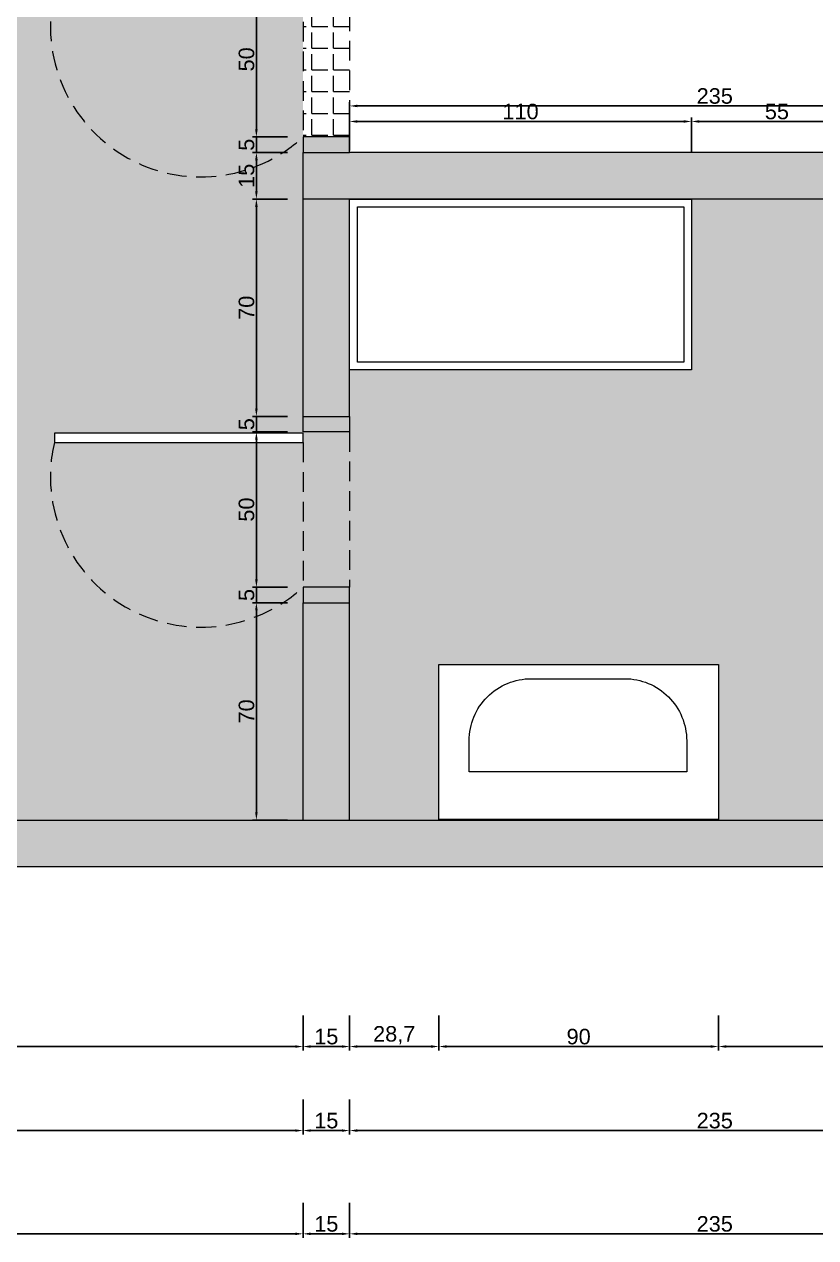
# Model space of a CAD drawing. Header units: centimetres. Extents: x -1214 to 5930, y 2765 to 5950.
# Drawn here: x 3822.1 to 4076.8, y 3077.9 to 3468.8 of the extents above; entities that cross this region are included whole.
import ezdxf

# ---------------------------------------------------------------- set-up
doc = ezdxf.new("R2010")
doc.units = ezdxf.units.CM
doc.linetypes.add('HIDDEN', pattern=[9.525, 6.35, -3.175])
for name, color, linetype, lineweight in [('duvar', 251, 'Continuous', 20), ('kapı', 1, 'Continuous', 15), ('pencere', 3, 'Continuous', 20), ('tefriş', 4, 'Continuous', 9), ('ölçü', 64, 'Continuous', 20)]:
    doc.layers.add(name, color=color, linetype=linetype, lineweight=lineweight)
doc.layers.add('zemin', color=8, linetype='Continuous')
doc.styles.get("Standard").update_dxf_attribs({"font": 'arial.ttf'})
doc.dimstyles.new('yeni ölçü', dxfattribs={"dimtxt": 5, "dimasz": 2.5, "dimexe": 1.25, "dimexo": 0.625, "dimtad": 1, "dimtxsty": 'Standard', "dimcen": 2.45, "dimclrt": 256, "dimadec": 0, "dimazin": 0, "dimtfac": 1, "dimtmove": 0, "dimatfit": 3, "dimfxl": 10, "dimfxlon": 1, "dimarcsym": 0})
pattern_1 = [(0, (939.049, 967.372), (0, 6.985), [5.08, -1.905]), (90, (939.049, 967.372), (-6.985, 4e-16), [5.08, -1.905])]

# ---------------------------------------------------------------- blocks, each defined once
blk = doc.blocks.new('KP_001_Y')
at = {"layer": 'kapı'}
for points in [[(-15, 0), (0, 0), (0, -5), (-15, -5)], [(-15, 0), (0, 0), (0, -5), (-15, -5)], [(-15, -60), (0, -60), (0, -55), (-15, -55)], [(-15, -60), (0, -60), (0, -55), (-15, -55)]]:
    blk.add_lwpolyline(points, close=True, dxfattribs=at)
blk.add_lwpolyline([(-15, -5.4), (-95, -5.4), (-95, -8.4), (-15, -8.4), (-15, -5.4)], dxfattribs=at)
blk.add_lwpolyline([(-15, -5.4), (-95, -5.4), (-95, -8.4), (-15, -8.4), (-15, -5.4)], dxfattribs=at)
at = {"layer": 'kapı', "linetype": 'HIDDEN'}
for points in [[(0, -5), (0, -55)], [(0, -5), (0, -55)], [(-15, -8.4), (-15, -55)], [(-15, -8.4), (-15, -55)]]:
    blk.add_lwpolyline(points, dxfattribs=at)
blk.add_arc((-47.86, -19.44), 48.42, 166.8187, 312.7419, dxfattribs=at)
blk.add_arc((-47.86, -19.44), 48.42, 166.8187, 312.7419, dxfattribs=at)
blk = doc.blocks.new('LVB_001_Y')
at = {"layer": 'tefriş'}
blk.add_lwpolyline([(-90, 50), (0, 50), (0, 0), (-90, 0)], close=True, dxfattribs=at)
blk.add_lwpolyline([(-60.24, 45.38), (-30.24, 45.38, -0.414214), (-10.24, 25.38), (-10.24, 15.38), (-80.24, 15.38), (-80.24, 25.38, -0.414214)], format="xyb", close=True, dxfattribs=at)
blk = doc.blocks.new('*D39')
at = {"layer": 'Defpoints', "color": 0, "transparency": 16777216}
for p in [(3926.79, 3212.45), (4161.79, 3212.45), (3926.79, 3079.19)]:
    blk.add_point(p, dxfattribs=at)
at = {"layer": 'ölçü', "color": 0, "lineweight": -2, "transparency": 16777216}
for p, q in [((3926.79, 3089.19), (3926.79, 3077.94)), ((4161.79, 3089.19), (4161.79, 3077.94)), ((4159.29, 3079.19), (3929.29, 3079.19))]:
    blk.add_line(p, q, dxfattribs=at)
at = {"layer": 'ölçü', "color": 0, "transparency": 16777216}
for points in [[(3929.29, 3079.6), (3929.29, 3078.77), (3926.79, 3079.19)], [(4159.29, 3079.6), (4159.29, 3078.77), (4161.79, 3079.19)]]:
    blk.add_solid(points, dxfattribs=at)
at = {"layer": 'ölçü', "transparency": 16777216, "insert": (4044.29, 3082.37), "char_height": 5, "attachment_point": 5}
blk.add_mtext('235', dxfattribs=at)
blk = doc.blocks.new('*D40')
at = {"layer": 'Defpoints', "color": 0, "transparency": 16777216}
for p in [(3911.79, 3212.45), (3926.79, 3212.45), (3911.79, 3079.19)]:
    blk.add_point(p, dxfattribs=at)
at = {"layer": 'ölçü', "color": 0, "lineweight": -2, "transparency": 16777216}
for p, q in [((3911.79, 3089.19), (3911.79, 3077.94)), ((3926.79, 3089.19), (3926.79, 3077.94)), ((3924.29, 3079.19), (3914.29, 3079.19))]:
    blk.add_line(p, q, dxfattribs=at)
at = {"layer": 'ölçü', "color": 0, "transparency": 16777216}
for points in [[(3914.29, 3079.6), (3914.29, 3078.77), (3911.79, 3079.19)], [(3924.29, 3079.6), (3924.29, 3078.77), (3926.79, 3079.19)]]:
    blk.add_solid(points, dxfattribs=at)
at = {"layer": 'ölçü', "transparency": 16777216, "insert": (3919.29, 3082.36), "char_height": 5, "attachment_point": 5}
blk.add_mtext('15', dxfattribs=at)
blk = doc.blocks.new('*D41')
at = {"layer": 'Defpoints', "color": 0, "transparency": 16777216}
for p in [(3511.79, 3212.45), (3911.79, 3212.45), (3511.79, 3079.19)]:
    blk.add_point(p, dxfattribs=at)
at = {"layer": 'ölçü', "color": 0, "lineweight": -2, "transparency": 16777216}
for p, q in [((3511.79, 3089.19), (3511.79, 3077.94)), ((3911.79, 3089.19), (3911.79, 3077.94)), ((3909.29, 3079.19), (3514.29, 3079.19))]:
    blk.add_line(p, q, dxfattribs=at)
at = {"layer": 'ölçü', "color": 0, "transparency": 16777216}
for points in [[(3514.29, 3079.6), (3514.29, 3078.77), (3511.79, 3079.19)], [(3909.29, 3079.6), (3909.29, 3078.77), (3911.79, 3079.19)]]:
    blk.add_solid(points, dxfattribs=at)
at = {"layer": 'ölçü', "transparency": 16777216, "insert": (3711.79, 3082.36), "char_height": 5, "attachment_point": 5}
blk.add_mtext('400', dxfattribs=at)
blk = doc.blocks.new('*D52')
at = {"layer": 'Defpoints', "color": 0, "transparency": 16777216}
for p in [(3511.79, 3212.45), (3911.79, 3212.45), (3911.79, 3112.45)]:
    blk.add_point(p, dxfattribs=at)
at = {"layer": 'ölçü', "color": 0, "lineweight": -2, "transparency": 16777216}
for p, q in [((3511.79, 3122.45), (3511.79, 3111.2)), ((3911.79, 3122.45), (3911.79, 3111.2)), ((3514.29, 3112.45), (3909.29, 3112.45))]:
    blk.add_line(p, q, dxfattribs=at)
at = {"layer": 'ölçü', "color": 0, "transparency": 16777216}
for points in [[(3514.29, 3112.86), (3514.29, 3112.03), (3511.79, 3112.45)], [(3909.29, 3112.86), (3909.29, 3112.03), (3911.79, 3112.45)]]:
    blk.add_solid(points, dxfattribs=at)
at = {"layer": 'ölçü', "transparency": 16777216, "insert": (3711.79, 3115.63), "char_height": 5, "attachment_point": 5}
blk.add_mtext('400', dxfattribs=at)
blk = doc.blocks.new('*D53')
at = {"layer": 'Defpoints', "color": 0, "transparency": 16777216}
for p in [(3911.79, 3212.45), (3926.79, 3212.45), (3926.79, 3112.45)]:
    blk.add_point(p, dxfattribs=at)
at = {"layer": 'ölçü', "color": 0, "lineweight": -2, "transparency": 16777216}
for p, q in [((3911.79, 3122.45), (3911.79, 3111.2)), ((3926.79, 3122.45), (3926.79, 3111.2)), ((3914.29, 3112.45), (3924.29, 3112.45))]:
    blk.add_line(p, q, dxfattribs=at)
at = {"layer": 'ölçü', "color": 0, "transparency": 16777216}
for points in [[(3914.29, 3112.86), (3914.29, 3112.03), (3911.79, 3112.45)], [(3924.29, 3112.86), (3924.29, 3112.03), (3926.79, 3112.45)]]:
    blk.add_solid(points, dxfattribs=at)
at = {"layer": 'ölçü', "transparency": 16777216, "insert": (3919.29, 3115.63), "char_height": 5, "attachment_point": 5}
blk.add_mtext('15', dxfattribs=at)
blk = doc.blocks.new('*D54')
at = {"layer": 'Defpoints', "color": 0, "transparency": 16777216}
for p in [(3926.79, 3212.45), (4161.79, 3212.45), (4161.79, 3112.45)]:
    blk.add_point(p, dxfattribs=at)
at = {"layer": 'ölçü', "color": 0, "lineweight": -2, "transparency": 16777216}
for p, q in [((3926.79, 3122.45), (3926.79, 3111.2)), ((4161.79, 3122.45), (4161.79, 3111.2)), ((3929.29, 3112.45), (4159.29, 3112.45))]:
    blk.add_line(p, q, dxfattribs=at)
at = {"layer": 'ölçü', "color": 0, "transparency": 16777216}
for points in [[(3929.29, 3112.86), (3929.29, 3112.03), (3926.79, 3112.45)], [(4159.29, 3112.86), (4159.29, 3112.03), (4161.79, 3112.45)]]:
    blk.add_solid(points, dxfattribs=at)
at = {"layer": 'ölçü', "transparency": 16777216, "insert": (4044.29, 3115.63), "char_height": 5, "attachment_point": 5}
blk.add_mtext('235', dxfattribs=at)
blk = doc.blocks.new('*D71')
at = {"layer": 'Defpoints', "color": 0, "transparency": 16777216}
for p in [(3911.79, 3482.45), (3896.79, 3432.45), (3911.79, 3432.45)]:
    blk.add_point(p, dxfattribs=at)
at = {"layer": 'ölçü', "color": 0, "lineweight": -2, "transparency": 16777216}
for p, q in [((3906.79, 3482.45), (3895.54, 3482.45)), ((3896.79, 3479.95), (3896.79, 3434.95)), ((3906.79, 3432.45), (3895.54, 3432.45))]:
    blk.add_line(p, q, dxfattribs=at)
at = {"layer": 'ölçü', "color": 0, "transparency": 16777216}
for points in [[(3896.38, 3479.95), (3897.21, 3479.95), (3896.79, 3482.45)], [(3896.38, 3434.95), (3897.21, 3434.95), (3896.79, 3432.45)]]:
    blk.add_solid(points, dxfattribs=at)
at = {"layer": 'ölçü', "transparency": 16777216, "insert": (3893.62, 3457.45), "char_height": 5, "attachment_point": 5, "rotation": 90}
blk.add_mtext('50', dxfattribs=at)
blk = doc.blocks.new('*D72')
at = {"layer": 'Defpoints', "color": 0, "transparency": 16777216}
for p in [(3911.79, 3432.45), (3896.79, 3427.45), (3911.79, 3427.45)]:
    blk.add_point(p, dxfattribs=at)
at = {"layer": 'ölçü', "color": 0, "lineweight": -2, "transparency": 16777216}
for p, q in [((3896.79, 3434.95), (3896.79, 3437.45)), ((3906.79, 3432.45), (3895.54, 3432.45)), ((3896.79, 3432.45), (3896.79, 3427.45)), ((3906.79, 3427.45), (3895.54, 3427.45)), ((3896.79, 3424.95), (3896.79, 3422.45))]:
    blk.add_line(p, q, dxfattribs=at)
at = {"layer": 'ölçü', "color": 0, "transparency": 16777216}
for points in [[(3896.38, 3434.95), (3897.21, 3434.95), (3896.79, 3432.45)], [(3896.38, 3424.95), (3897.21, 3424.95), (3896.79, 3427.45)]]:
    blk.add_solid(points, dxfattribs=at)
at = {"layer": 'ölçü', "transparency": 16777216, "insert": (3893.63, 3429.95), "char_height": 5, "attachment_point": 5, "rotation": 90}
blk.add_mtext('5', dxfattribs=at)
blk = doc.blocks.new('*D73')
at = {"layer": 'Defpoints', "color": 0, "transparency": 16777216}
for p in [(3911.79, 3427.45), (3896.79, 3412.45), (3926.79, 3412.45)]:
    blk.add_point(p, dxfattribs=at)
at = {"layer": 'ölçü', "color": 0, "lineweight": -2, "transparency": 16777216}
for p, q in [((3906.79, 3427.45), (3895.54, 3427.45)), ((3896.79, 3424.95), (3896.79, 3414.95)), ((3906.79, 3412.45), (3895.54, 3412.45))]:
    blk.add_line(p, q, dxfattribs=at)
at = {"layer": 'ölçü', "color": 0, "transparency": 16777216}
for points in [[(3896.38, 3424.95), (3897.21, 3424.95), (3896.79, 3427.45)], [(3896.38, 3414.95), (3897.21, 3414.95), (3896.79, 3412.45)]]:
    blk.add_solid(points, dxfattribs=at)
at = {"layer": 'ölçü', "transparency": 16777216, "insert": (3893.62, 3419.95), "char_height": 5, "attachment_point": 5, "rotation": 90}
blk.add_mtext('15', dxfattribs=at)
blk = doc.blocks.new('*D74')
at = {"layer": 'Defpoints', "color": 0, "transparency": 16777216}
for p in [(3926.79, 3412.45), (3896.79, 3342.45), (3911.79, 3342.45)]:
    blk.add_point(p, dxfattribs=at)
at = {"layer": 'ölçü', "color": 0, "lineweight": -2, "transparency": 16777216}
for p, q in [((3906.79, 3412.45), (3895.54, 3412.45)), ((3896.79, 3409.95), (3896.79, 3344.95)), ((3906.79, 3342.45), (3895.54, 3342.45))]:
    blk.add_line(p, q, dxfattribs=at)
at = {"layer": 'ölçü', "color": 0, "transparency": 16777216}
for points in [[(3896.38, 3409.95), (3897.21, 3409.95), (3896.79, 3412.45)], [(3896.38, 3344.95), (3897.21, 3344.95), (3896.79, 3342.45)]]:
    blk.add_solid(points, dxfattribs=at)
at = {"layer": 'ölçü', "transparency": 16777216, "insert": (3893.62, 3377.45), "char_height": 5, "attachment_point": 5, "rotation": 90}
blk.add_mtext('70', dxfattribs=at)
blk = doc.blocks.new('*D75')
at = {"layer": 'Defpoints', "color": 0, "transparency": 16777216}
for p in [(3911.79, 3342.45), (3896.79, 3337.45), (3911.79, 3337.45)]:
    blk.add_point(p, dxfattribs=at)
at = {"layer": 'ölçü', "color": 0, "lineweight": -2, "transparency": 16777216}
for p, q in [((3896.79, 3344.95), (3896.79, 3347.45)), ((3906.79, 3342.45), (3895.54, 3342.45)), ((3896.79, 3342.45), (3896.79, 3337.45)), ((3906.79, 3337.45), (3895.54, 3337.45)), ((3896.79, 3334.95), (3896.79, 3332.45))]:
    blk.add_line(p, q, dxfattribs=at)
at = {"layer": 'ölçü', "color": 0, "transparency": 16777216}
for points in [[(3896.38, 3344.95), (3897.21, 3344.95), (3896.79, 3342.45)], [(3896.38, 3334.95), (3897.21, 3334.95), (3896.79, 3337.45)]]:
    blk.add_solid(points, dxfattribs=at)
at = {"layer": 'ölçü', "transparency": 16777216, "insert": (3893.63, 3339.95), "char_height": 5, "attachment_point": 5, "rotation": 90}
blk.add_mtext('5', dxfattribs=at)
blk = doc.blocks.new('*D76')
at = {"layer": 'Defpoints', "color": 0, "transparency": 16777216}
for p in [(3911.79, 3337.45), (3896.79, 3287.45), (3911.79, 3287.45)]:
    blk.add_point(p, dxfattribs=at)
at = {"layer": 'ölçü', "color": 0, "lineweight": -2, "transparency": 16777216}
for p, q in [((3906.79, 3337.45), (3895.54, 3337.45)), ((3896.79, 3334.95), (3896.79, 3289.95)), ((3906.79, 3287.45), (3895.54, 3287.45))]:
    blk.add_line(p, q, dxfattribs=at)
at = {"layer": 'ölçü', "color": 0, "transparency": 16777216}
for points in [[(3896.38, 3334.95), (3897.21, 3334.95), (3896.79, 3337.45)], [(3896.38, 3289.95), (3897.21, 3289.95), (3896.79, 3287.45)]]:
    blk.add_solid(points, dxfattribs=at)
at = {"layer": 'ölçü', "transparency": 16777216, "insert": (3893.62, 3312.45), "char_height": 5, "attachment_point": 5, "rotation": 90}
blk.add_mtext('50', dxfattribs=at)
blk = doc.blocks.new('*D77')
at = {"layer": 'Defpoints', "color": 0, "transparency": 16777216}
for p in [(3911.79, 3287.45), (3896.79, 3282.45), (3911.79, 3282.45)]:
    blk.add_point(p, dxfattribs=at)
at = {"layer": 'ölçü', "color": 0, "lineweight": -2, "transparency": 16777216}
for p, q in [((3896.79, 3289.95), (3896.79, 3292.45)), ((3906.79, 3287.45), (3895.54, 3287.45)), ((3896.79, 3287.45), (3896.79, 3282.45)), ((3906.79, 3282.45), (3895.54, 3282.45)), ((3896.79, 3279.95), (3896.79, 3277.45))]:
    blk.add_line(p, q, dxfattribs=at)
at = {"layer": 'ölçü', "color": 0, "transparency": 16777216}
for points in [[(3896.38, 3289.95), (3897.21, 3289.95), (3896.79, 3287.45)], [(3896.38, 3279.95), (3897.21, 3279.95), (3896.79, 3282.45)]]:
    blk.add_solid(points, dxfattribs=at)
at = {"layer": 'ölçü', "transparency": 16777216, "insert": (3893.63, 3284.95), "char_height": 5, "attachment_point": 5, "rotation": 90}
blk.add_mtext('5', dxfattribs=at)
blk = doc.blocks.new('*D78')
at = {"layer": 'Defpoints', "color": 0, "transparency": 16777216}
for p in [(3911.79, 3282.45), (3896.79, 3212.45), (3911.79, 3212.45)]:
    blk.add_point(p, dxfattribs=at)
at = {"layer": 'ölçü', "color": 0, "lineweight": -2, "transparency": 16777216}
for p, q in [((3906.79, 3282.45), (3895.54, 3282.45)), ((3896.79, 3279.95), (3896.79, 3214.95)), ((3906.79, 3212.45), (3895.54, 3212.45))]:
    blk.add_line(p, q, dxfattribs=at)
at = {"layer": 'ölçü', "color": 0, "transparency": 16777216}
for points in [[(3896.38, 3279.95), (3897.21, 3279.95), (3896.79, 3282.45)], [(3896.38, 3214.95), (3897.21, 3214.95), (3896.79, 3212.45)]]:
    blk.add_solid(points, dxfattribs=at)
at = {"layer": 'ölçü', "transparency": 16777216, "insert": (3893.62, 3247.45), "char_height": 5, "attachment_point": 5, "rotation": 90}
blk.add_mtext('70', dxfattribs=at)
blk = doc.blocks.new('*D82')
at = {"layer": 'Defpoints', "color": 0, "transparency": 16777216}
for p in [(3926.79, 3442.45), (3926.79, 3427.45), (4161.79, 3412.45)]:
    blk.add_point(p, dxfattribs=at)
at = {"layer": 'ölçü', "color": 0, "lineweight": -2, "transparency": 16777216}
for p, q in [((3926.79, 3432.45), (3926.79, 3443.7)), ((4161.79, 3432.45), (4161.79, 3443.7)), ((4159.29, 3442.45), (3929.29, 3442.45))]:
    blk.add_line(p, q, dxfattribs=at)
at = {"layer": 'ölçü', "color": 0, "transparency": 16777216}
for points in [[(3929.29, 3442.86), (3929.29, 3442.03), (3926.79, 3442.45)], [(4159.29, 3442.86), (4159.29, 3442.03), (4161.79, 3442.45)]]:
    blk.add_solid(points, dxfattribs=at)
at = {"layer": 'ölçü', "transparency": 16777216, "insert": (4044.29, 3445.63), "char_height": 5, "attachment_point": 5}
blk.add_mtext('235', dxfattribs=at)
blk = doc.blocks.new('*D100')
at = {"layer": 'Defpoints', "color": 0, "transparency": 16777216}
for p in [(3681.38, 3243.42), (3911.79, 3212.45), (3911.79, 3139.51)]:
    blk.add_point(p, dxfattribs=at)
at = {"layer": 'ölçü', "color": 0, "lineweight": -2, "transparency": 16777216}
for p, q in [((3681.38, 3149.51), (3681.38, 3138.26)), ((3911.79, 3149.51), (3911.79, 3138.26)), ((3683.88, 3139.51), (3909.29, 3139.51))]:
    blk.add_line(p, q, dxfattribs=at)
at = {"layer": 'ölçü', "color": 0, "transparency": 16777216}
for points in [[(3683.88, 3139.93), (3683.88, 3139.1), (3681.38, 3139.51)], [(3909.29, 3139.93), (3909.29, 3139.1), (3911.79, 3139.51)]]:
    blk.add_solid(points, dxfattribs=at)
at = {"layer": 'ölçü', "transparency": 16777216, "insert": (3796.59, 3143.14), "char_height": 5, "attachment_point": 5}
blk.add_mtext('230,41', dxfattribs=at)
blk = doc.blocks.new('*D101')
at = {"layer": 'Defpoints', "color": 0, "transparency": 16777216}
for p in [(3911.79, 3212.45), (3926.79, 3212.45), (3926.79, 3139.51)]:
    blk.add_point(p, dxfattribs=at)
at = {"layer": 'ölçü', "color": 0, "lineweight": -2, "transparency": 16777216}
for p, q in [((3911.79, 3149.51), (3911.79, 3138.26)), ((3926.79, 3149.51), (3926.79, 3138.26)), ((3914.29, 3139.51), (3924.29, 3139.51))]:
    blk.add_line(p, q, dxfattribs=at)
at = {"layer": 'ölçü', "color": 0, "transparency": 16777216}
for points in [[(3914.29, 3139.93), (3914.29, 3139.1), (3911.79, 3139.51)], [(3924.29, 3139.93), (3924.29, 3139.1), (3926.79, 3139.51)]]:
    blk.add_solid(points, dxfattribs=at)
at = {"layer": 'ölçü', "transparency": 16777216, "insert": (3919.29, 3142.69), "char_height": 5, "attachment_point": 5}
blk.add_mtext('15', dxfattribs=at)
blk = doc.blocks.new('*D102')
at = {"layer": 'Defpoints', "color": 0, "transparency": 16777216}
for p in [(3955.49, 3212.61), (3926.79, 3212.45), (3955.49, 3139.51)]:
    blk.add_point(p, dxfattribs=at)
at = {"layer": 'ölçü', "color": 0, "lineweight": -2, "transparency": 16777216}
for p, q in [((3926.79, 3149.51), (3926.79, 3138.26)), ((3955.49, 3149.51), (3955.49, 3138.26)), ((3929.29, 3139.51), (3952.99, 3139.51))]:
    blk.add_line(p, q, dxfattribs=at)
at = {"layer": 'ölçü', "color": 0, "transparency": 16777216}
for points in [[(3929.29, 3139.93), (3929.29, 3139.1), (3926.79, 3139.51)], [(3952.99, 3139.93), (3952.99, 3139.1), (3955.49, 3139.51)]]:
    blk.add_solid(points, dxfattribs=at)
at = {"layer": 'ölçü', "transparency": 16777216, "insert": (3941.14, 3143.14), "char_height": 5, "attachment_point": 5}
blk.add_mtext('28,7', dxfattribs=at)
blk = doc.blocks.new('*D103')
at = {"layer": 'Defpoints', "color": 0, "transparency": 16777216}
for p in [(3955.49, 3212.61), (4045.49, 3212.61), (4045.49, 3139.51)]:
    blk.add_point(p, dxfattribs=at)
at = {"layer": 'ölçü', "color": 0, "lineweight": -2, "transparency": 16777216}
for p, q in [((3955.49, 3149.51), (3955.49, 3138.26)), ((4045.49, 3149.51), (4045.49, 3138.26)), ((3957.99, 3139.51), (4042.99, 3139.51))]:
    blk.add_line(p, q, dxfattribs=at)
at = {"layer": 'ölçü', "color": 0, "transparency": 16777216}
for points in [[(3957.99, 3139.93), (3957.99, 3139.1), (3955.49, 3139.51)], [(4042.99, 3139.93), (4042.99, 3139.1), (4045.49, 3139.51)]]:
    blk.add_solid(points, dxfattribs=at)
at = {"layer": 'ölçü', "transparency": 16777216, "insert": (4000.49, 3142.69), "char_height": 5, "attachment_point": 5}
blk.add_mtext('90', dxfattribs=at)
blk = doc.blocks.new('*D104')
at = {"layer": 'Defpoints', "color": 0, "transparency": 16777216}
for p in [(4045.49, 3212.61), (4161.79, 3212.45), (4161.79, 3139.51)]:
    blk.add_point(p, dxfattribs=at)
at = {"layer": 'ölçü', "color": 0, "lineweight": -2, "transparency": 16777216}
for p, q in [((4045.49, 3149.51), (4045.49, 3138.26)), ((4161.79, 3149.51), (4161.79, 3138.26)), ((4047.99, 3139.51), (4159.29, 3139.51))]:
    blk.add_line(p, q, dxfattribs=at)
at = {"layer": 'ölçü', "color": 0, "transparency": 16777216}
for points in [[(4047.99, 3139.93), (4047.99, 3139.1), (4045.49, 3139.51)], [(4159.29, 3139.93), (4159.29, 3139.1), (4161.79, 3139.51)]]:
    blk.add_solid(points, dxfattribs=at)
at = {"layer": 'ölçü', "transparency": 16777216, "insert": (4103.64, 3143.14), "char_height": 5, "attachment_point": 5}
blk.add_mtext('116,3', dxfattribs=at)
blk = doc.blocks.new('*D129')
at = {"layer": 'Defpoints', "color": 0, "transparency": 16777216}
for p in [(4036.79, 3437.45), (3926.79, 3427.45), (4036.79, 3412.45)]:
    blk.add_point(p, dxfattribs=at)
at = {"layer": 'ölçü', "color": 0, "lineweight": -2, "transparency": 16777216}
for p, q in [((3926.79, 3428.07), (3926.79, 3438.7)), ((3929.29, 3437.45), (4034.29, 3437.45)), ((4036.79, 3427.45), (4036.79, 3438.7))]:
    blk.add_line(p, q, dxfattribs=at)
at = {"layer": 'ölçü', "color": 0, "transparency": 16777216}
for points in [[(3929.29, 3437.86), (3929.29, 3437.03), (3926.79, 3437.45)], [(4034.29, 3437.86), (4034.29, 3437.03), (4036.79, 3437.45)]]:
    blk.add_solid(points, dxfattribs=at)
at = {"layer": 'ölçü', "transparency": 16777216, "insert": (3981.79, 3440.63), "char_height": 5, "attachment_point": 5}
blk.add_mtext('110', dxfattribs=at)
blk = doc.blocks.new('*D130')
at = {"layer": 'Defpoints', "color": 0, "transparency": 16777216}
for p in [(4091.79, 3437.45), (4036.79, 3412.45), (4091.79, 3412.45)]:
    blk.add_point(p, dxfattribs=at)
at = {"layer": 'ölçü', "color": 0, "lineweight": -2, "transparency": 16777216}
for p, q in [((4036.79, 3427.45), (4036.79, 3438.7)), ((4039.29, 3437.45), (4089.29, 3437.45)), ((4091.79, 3427.45), (4091.79, 3438.7))]:
    blk.add_line(p, q, dxfattribs=at)
at = {"layer": 'ölçü', "color": 0, "transparency": 16777216}
for points in [[(4039.29, 3437.86), (4039.29, 3437.03), (4036.79, 3437.45)], [(4089.29, 3437.86), (4089.29, 3437.03), (4091.79, 3437.45)]]:
    blk.add_solid(points, dxfattribs=at)
at = {"layer": 'ölçü', "transparency": 16777216, "insert": (4064.29, 3440.62), "char_height": 5, "attachment_point": 5}
blk.add_mtext('55', dxfattribs=at)

msp = doc.modelspace()

# ---------------------------------------------------------------- hatches: boundary and pattern name
at = {"layer": 'duvar', "transparency": 33554636}
h = msp.add_hatch(color=256, dxfattribs=at)
h.dxf.hatch_style = 1
h.paths.add_polyline_path([(3511.793, 3712.448), (3561.793, 3712.448), (3661.793, 3712.448), (3768.687, 3712.448), (3768.687, 3712.66), (3813.687, 3712.66), (4161.793, 3712.448), (4161.793, 3512.448), (3911.793, 3512.448), (3911.793, 3487.448), (3926.793, 3487.448), (3926.793, 3497.448), (4176.793, 3497.448), (4176.793, 3727.448), (3661.793, 3727.448), (3561.793, 3727.448), (3496.793, 3727.448), (3496.793, 3322.448), (3511.793, 3322.448)])
h.paths.add_polyline_path([(4176.793, 3427.448), (3926.793, 3427.448), (3911.793, 3427.448), (3911.793, 3412.448), (4161.793, 3412.448), (4161.793, 3352.448), (4161.793, 3342.448), (4161.793, 3212.448), (3911.793, 3212.448), (3511.793, 3212.448), (3511.793, 3222.448), (3496.793, 3222.448), (3496.793, 3197.448), (3911.793, 3197.448), (4176.793, 3197.448)])
h.paths.add_polyline_path([(3926.793, 3282.448), (3911.793, 3282.448), (3911.793, 3212.448), (3926.793, 3212.448)], flags=17)
h.paths.add_polyline_path([(3926.793, 3412.448), (3911.793, 3412.448), (3911.793, 3342.448), (3926.793, 3342.448)], flags=17)
h.paths.add_polyline_path([(3926.793, 3712.448), (3920.692, 3712.448), (3911.793, 3712.448), (3911.793, 3693.342), (3911.793, 3637.448), (3926.793, 3637.448), (3926.793, 3693.342)], flags=17)
h.paths.add_polyline_path([(3926.793, 3567.448), (3926.793, 3577.448), (3911.793, 3577.448), (3911.793, 3512.448), (3926.793, 3512.448)], flags=17)
h = msp.add_hatch(dxfattribs=at)
h.set_pattern_fill('ANGLE', color=256)
h.set_pattern_definition(pattern_1)
h.paths.add_polyline_path([(3926.793, 3482.448), (3911.793, 3482.448), (3911.793, 3482.046), (3911.793, 3479.046), (3911.793, 3432.448), (3926.793, 3432.448)])
at = {"layer": 'zemin', "transparency": 33554636}
h = msp.add_hatch(dxfattribs=at)
h.set_pattern_fill('ANGLE', color=256)
h.set_pattern_definition(pattern_1)
h.paths.add_polyline_path([(4106.793, 3657.448), (3926.793, 3657.448), (3926.793, 3637.448), (3926.793, 3632.448), (3926.793, 3582.448), (3926.793, 3567.448), (4106.793, 3567.448)])
h.paths.add_polyline_path([(4064.348, 3628.462, -0.4142136), (4066.348, 3630.462), (4067.348, 3630.462), (4067.348, 3623.814), (4068.807, 3623.814), (4068.807, 3625.717, -0.4142136), (4073.807, 3630.717), (4093.807, 3630.717, -0.4142136), (4098.807, 3625.717), (4098.807, 3605.717, -0.4142136), (4093.807, 3600.717), (4073.807, 3600.717, -0.4142136), (4068.807, 3605.717), (4067.348, 3605.717), (4067.348, 3600.462), (4066.348, 3600.462, -0.4142136), (4064.348, 3602.462)], flags=16)
h.paths.add_polyline_path([(3926.793, 3632.448), (3911.793, 3632.448), (3911.793, 3632.046), (3911.793, 3629.046), (3911.793, 3582.448), (3926.793, 3582.448)])
h.paths.add_polyline_path([(3911.793, 3629.046), (3831.793, 3629.046, 0.7394425), (3911.793, 3582.448)], flags=17)
h.paths.add_polyline_path([(3926.793, 3637.448), (3911.793, 3637.448), (3911.793, 3632.448), (3926.793, 3632.448)])
h.paths.add_polyline_path([(3926.793, 3582.448), (3911.793, 3582.448), (3911.793, 3577.448), (3926.793, 3577.448)])
h.paths.add_polyline_path([(3911.793, 3479.046), (3831.793, 3479.046, 0.7394425), (3911.793, 3432.448)], flags=17)
h.paths.add_polyline_path([(3926.793, 3487.448), (3911.793, 3487.448), (3911.793, 3482.448), (3926.793, 3482.448)])
h.paths.add_polyline_path([(3926.793, 3432.448), (3911.793, 3432.448), (3911.793, 3427.448), (3926.793, 3427.448)])
h.paths.add_polyline_path([(3926.793, 3337.448), (3911.793, 3337.448), (3831.793, 3337.046), (3911.793, 3337.046), (3911.793, 3334.046), (3911.793, 3287.448), (3926.793, 3287.448)])
h.paths.add_polyline_path([(4161.793, 3342.448), (4131.793, 3342.448), (4091.793, 3382.448), (4091.793, 3412.448), (4036.793, 3412.448), (4036.793, 3357.448), (3926.793, 3357.448), (3926.793, 3342.448), (3926.793, 3337.448), (3926.793, 3287.448), (3926.793, 3282.448), (3926.793, 3212.448), (3955.494, 3212.448), (3955.494, 3262.608), (4045.494, 3262.608), (4045.494, 3212.448), (4161.793, 3212.448)])
edge = h.paths.add_edge_path(flags=16)
edge.add_spline(control_points=[(4141.264, 3246.656), (4141.105, 3246.589), (4140.944, 3246.523), (4137.792, 3245.249), (4134.522, 3244.382), (4127.755, 3243.402), (4124.258, 3243.289), (4117.388, 3243.828), (4114.016, 3244.479), (4107.736, 3246.491), (4104.83, 3247.852), (4100.568, 3250.657), (4099.011, 3251.943), (4096.345, 3254.753), (4095.236, 3256.277), (4093.547, 3259.499), (4092.968, 3261.197), (4092.403, 3264.658), (4092.417, 3266.421), (4093.038, 3269.877), (4093.644, 3271.568), (4095.769, 3275.485), (4097.572, 3277.613), (4102.026, 3281.316), (4104.677, 3282.893), (4110.548, 3285.381), (4113.769, 3286.291), (4120.459, 3287.369), (4123.928, 3287.537), (4130.771, 3287.118), (4134.143, 3286.531), (4138.665, 3285.183), (4139.991, 3284.71), (4141.264, 3284.175)], knot_values=[4.1496238, 4.1496238, 4.1496238, 4.1496238, 4.1674668, 4.1674668, 4.4984618, 4.4984618, 4.8294569, 4.8294569, 5.160452, 5.160452, 5.4914471, 5.4914471, 5.7191962, 5.7191962, 5.9469453, 5.9469453, 6.1746943, 6.1746943, 6.4024434, 6.4024434, 6.6301925, 6.6301925, 6.9590386, 6.9590386, 7.2878848, 7.2878848, 7.6167309, 7.6167309, 7.9455771, 7.9455771, 8.2744232, 8.2744232, 8.4167465, 8.4167465, 8.4167465, 8.4167465], degree=3, periodic=0)
edge.add_line((4141.264, 3284.175), (4141.264, 3290.717))
edge.add_line((4141.264, 3290.717), (4161.264, 3290.717))
edge.add_line((4161.264, 3290.717), (4161.264, 3240.717))
edge.add_line((4161.264, 3240.717), (4141.264, 3240.717))
edge.add_line((4141.264, 3240.717), (4141.264, 3246.656))
edge = h.paths.add_edge_path(flags=0)
edge.add_ellipse((4123.955, 3265.432), major_axis=(-20, 0), ratio=0.5, start_angle=248.03465, end_angle=471.96535, ccw=False)
edge.add_line((4131.436, 3274.706), (4131.436, 3271.32))
edge.add_line((4131.436, 3271.32), (4134.16, 3271.32))
edge.add_line((4134.16, 3271.32), (4134.16, 3269.523))
edge.add_line((4134.16, 3269.523), (4131.436, 3269.523))
edge.add_line((4131.436, 3269.523), (4131.436, 3261.32))
edge.add_line((4131.436, 3261.32), (4134.16, 3261.32))
edge.add_line((4134.16, 3261.32), (4134.16, 3259.523))
edge.add_line((4134.16, 3259.523), (4131.436, 3259.523))
edge.add_line((4131.436, 3259.523), (4131.436, 3256.158))
h.paths.add_polyline_path([(3926.793, 3342.448), (3911.793, 3342.448), (3911.793, 3337.448), (3926.793, 3337.448)])
h.paths.add_polyline_path([(3926.793, 3287.448), (3911.793, 3287.448), (3911.793, 3282.448), (3926.793, 3282.448)])
h.paths.add_polyline_path([(3911.793, 3334.046), (3831.793, 3334.046, 0.7394425), (3911.793, 3287.448)], flags=17)
h.paths.add_polyline_path([(3911.793, 3582.448, -0.7394425), (3831.793, 3629.046), (3831.793, 3632.046), (3911.793, 3632.046), (3911.793, 3637.448), (3911.793, 3693.342), (3911.793, 3712.448), (3813.687, 3712.448), (3813.687, 3667.448), (3793.537, 3667.448, -1), (3788.537, 3667.448), (3768.687, 3667.448), (3768.687, 3712.448), (3764.175, 3712.448), (3764.175, 3507.182), (3609.175, 3507.182), (3609.175, 3712.448), (3602.185, 3712.448), (3602.185, 3667.025), (3582.035, 3667.025, -1), (3577.035, 3667.025), (3557.185, 3667.025), (3557.185, 3712.448), (3511.793, 3712.448), (3511.793, 3322.448), (3511.793, 3317.448), (3507.288, 3317.448), (3507.293, 3227.448), (3511.793, 3227.448), (3511.793, 3222.448), (3511.793, 3212.448), (3911.793, 3212.448), (3911.793, 3282.448), (3911.793, 3287.448, -0.7394425), (3831.793, 3334.046), (3831.793, 3337.046), (3911.793, 3337.448), (3911.793, 3342.448), (3911.793, 3412.448), (3911.793, 3427.448), (3911.793, 3432.448, -0.7394425), (3831.793, 3479.046), (3831.793, 3482.046), (3911.793, 3482.046), (3911.793, 3487.448), (3911.793, 3512.448)])
h.paths.add_polyline_path([(3592.436, 3379.43), (3592.436, 3344.43, -0.4142136), (3582.436, 3334.43, -0.2350418), (3562.495, 3324.508), (3547.495, 3324.508, -0.4142136), (3522.495, 3349.508), (3522.495, 3374.508, -0.4142136), (3547.495, 3399.508), (3562.495, 3399.508, -0.2371007), (3582.553, 3389.43, -0.4107905)], flags=16)
h.paths.add_polyline_path([(3671.46, 3278.357, -0.2350418), (3681.382, 3258.416), (3681.382, 3243.416, -0.4142136), (3656.382, 3218.416), (3631.382, 3218.416, -0.4142136), (3606.382, 3243.416), (3606.382, 3258.416, -0.2371007), (3616.461, 3278.474, -0.4107905), (3626.46, 3288.357), (3661.46, 3288.357, -0.4142136)], flags=16)
h.paths.add_polyline_path([(3898.813, 3669.788), (3898.813, 3680.057), (3888.51, 3680.057), (3888.51, 3669.788)], flags=24)
h.paths.add_polyline_path([(3898.813, 3631.751), (3898.813, 3638.135), (3888.51, 3638.135), (3888.51, 3631.751)], flags=25)
h.paths.add_polyline_path([(3898.813, 3567.1), (3898.813, 3577.37), (3888.51, 3577.37), (3888.51, 3567.1)], flags=24)
h.paths.add_polyline_path([(3898.813, 3534.808), (3898.813, 3545.078), (3888.51, 3545.078), (3888.51, 3534.808)], flags=24)
h.paths.add_polyline_path([(3898.813, 3499.573), (3898.813, 3509.842), (3888.51, 3509.842), (3888.51, 3499.573)], flags=24)
h.paths.add_polyline_path([(3898.813, 3487.1), (3898.813, 3497.37), (3888.51, 3497.37), (3888.51, 3487.1)], flags=24)
h.paths.add_polyline_path([(3898.813, 3481.751), (3898.813, 3488.135), (3888.51, 3488.135), (3888.51, 3481.751)], flags=25)
h.paths.add_polyline_path([(3898.813, 3414.573), (3898.813, 3424.842), (3888.51, 3424.842), (3888.51, 3414.573)], flags=24)
h.paths.add_polyline_path([(3898.813, 3372.315), (3898.813, 3382.584), (3888.51, 3382.584), (3888.51, 3372.315)], flags=24)
h.paths.add_polyline_path([(3898.813, 3336.751), (3898.813, 3343.135), (3888.51, 3343.135), (3888.51, 3336.751)], flags=25)
h.paths.add_polyline_path([(3898.813, 3242.315), (3898.813, 3252.584), (3888.51, 3252.584), (3888.51, 3242.315)], flags=24)

# ---------------------------------------------------------------- linework, layer by layer
at = {"layer": 'duvar'}
for points in [[(3496.793, 3222.448), (3496.793, 3197.448), (3911.793, 3197.448), (4176.793, 3197.448), (4176.793, 3427.448), (3926.793, 3427.448), (3926.793, 3437.448)], [(3511.793, 3222.448), (3511.793, 3212.448), (3911.793, 3212.448), (4161.793, 3212.448), (4161.793, 3412.448), (3911.793, 3412.448), (3911.793, 3427.448)], [(3911.793, 3342.448), (3911.793, 3412.448)], [(3926.793, 3342.448), (3926.793, 3412.448)], [(3911.793, 3212.448), (3911.793, 3282.448)], [(3926.793, 3212.448), (3926.793, 3282.448)]]:
    msp.add_lwpolyline(points, dxfattribs=at)
at = {"layer": 'pencere'}
msp.add_lwpolyline([(3911.793, 3412.448), (3911.793, 3412.448)], dxfattribs=at)
at = {"layer": 'tefriş'}
for points in [[(3926.793, 3412.448), (4036.793, 3412.448), (4036.793, 3357.448), (3926.793, 3357.448)], [(3929.293, 3409.948), (4034.293, 3409.948), (4034.293, 3359.948), (3929.293, 3359.948)]]:
    msp.add_lwpolyline(points, close=True, dxfattribs=at)

# ---------------------------------------------------------------- block references
at = {"layer": 'kapı'}
for p in [(3926.793, 3487.448), (3926.793, 3342.448)]:
    msp.add_blockref('KP_001_Y', p, dxfattribs=at)
at = {"layer": 'tefriş'}
msp.add_blockref('LVB_001_Y', (4045.494, 3212.608), dxfattribs=at)

# ---------------------------------------------------------------- dimensions: what is measured, and where the dimension line sits
at = {"layer": 'ölçü'}
for base, p1, p2, picture, middle in [((3896.793, 3432.448), (3911.793, 3482.448), (3911.793, 3432.448), '*D71', (3893.615, 3457.448)), ((3896.793, 3427.448), (3911.793, 3432.448), (3911.793, 3427.448), '*D72', (3893.626, 3429.948)), ((3896.793, 3412.448), (3911.793, 3427.448), (3926.793, 3412.448), '*D73', (3893.615, 3419.948)), ((3896.793, 3342.448), (3926.793, 3412.448), (3911.793, 3342.448), '*D74', (3893.615, 3377.448)), ((3896.793, 3337.448), (3911.793, 3342.448), (3911.793, 3337.448), '*D75', (3893.626, 3339.948)), ((3896.793, 3287.448), (3911.793, 3337.448), (3911.793, 3287.448), '*D76', (3893.615, 3312.448)), ((3896.793, 3282.448), (3911.793, 3287.448), (3911.793, 3282.448), '*D77', (3893.626, 3284.948)), ((3896.793, 3212.448), (3911.793, 3282.448), (3911.793, 3212.448), '*D78', (3893.615, 3247.448))]:
    dim = msp.add_linear_dim(base=base, p1=p1, p2=p2, angle=90, dimstyle='yeni ölçü', override={"dimtmove": 1}, dxfattribs=at)
    dim.commit()
    dim.dimension.update_dxf_attribs({"geometry": picture, "text_midpoint": middle})
for base, p1, p2, picture, middle in [((3926.793, 3442.448), (4161.793, 3412.448), (3926.793, 3427.448), '*D82', (4044.293, 3445.628)), ((4091.793, 3437.448), (4036.793, 3412.448), (4091.793, 3412.448), '*D130', (4064.293, 3440.616)), ((3911.793, 3139.513), (3681.382, 3243.416), (3911.793, 3212.448), '*D100', (3796.588, 3143.142)), ((3955.494, 3139.513), (3926.793, 3212.448), (3955.494, 3212.608), '*D102', (3941.144, 3143.142)), ((4045.494, 3139.513), (3955.494, 3212.608), (4045.494, 3212.608), '*D103', (4000.494, 3142.691)), ((4161.793, 3139.513), (4045.494, 3212.608), (4161.793, 3212.448), '*D104', (4103.644, 3143.142)), ((3511.793, 3079.186), (3911.793, 3212.448), (3511.793, 3212.448), '*D41', (3711.793, 3082.364)), ((3911.793, 3112.448), (3511.793, 3212.448), (3911.793, 3212.448), '*D52', (3711.793, 3115.626)), ((3911.793, 3079.186), (3926.793, 3212.448), (3911.793, 3212.448), '*D40', (3919.293, 3082.364)), ((3926.793, 3112.448), (3911.793, 3212.448), (3926.793, 3212.448), '*D53', (3919.293, 3115.626)), ((3926.793, 3139.513), (3911.793, 3212.448), (3926.793, 3212.448), '*D101', (3919.293, 3142.691)), ((3926.793, 3079.186), (4161.793, 3212.448), (3926.793, 3212.448), '*D39', (4044.293, 3082.366)), ((4161.793, 3112.448), (3926.793, 3212.448), (4161.793, 3212.448), '*D54', (4044.293, 3115.628))]:
    dim = msp.add_linear_dim(base=base, p1=p1, p2=p2, dimstyle='yeni ölçü', override={"dimtmove": 1}, dxfattribs=at)
    dim.commit()
    dim.dimension.update_dxf_attribs({"geometry": picture, "text_midpoint": middle})
dim = msp.add_linear_dim(base=(4036.793, 3437.448), p1=(3926.793, 3427.448), p2=(4036.793, 3412.448), dimstyle='yeni ölçü', dxfattribs=at)
dim.commit()
dim.dimension.update_dxf_attribs({"geometry": '*D129', "text_midpoint": (3981.793, 3440.626)})

doc.saveas('drawing.dxf')
